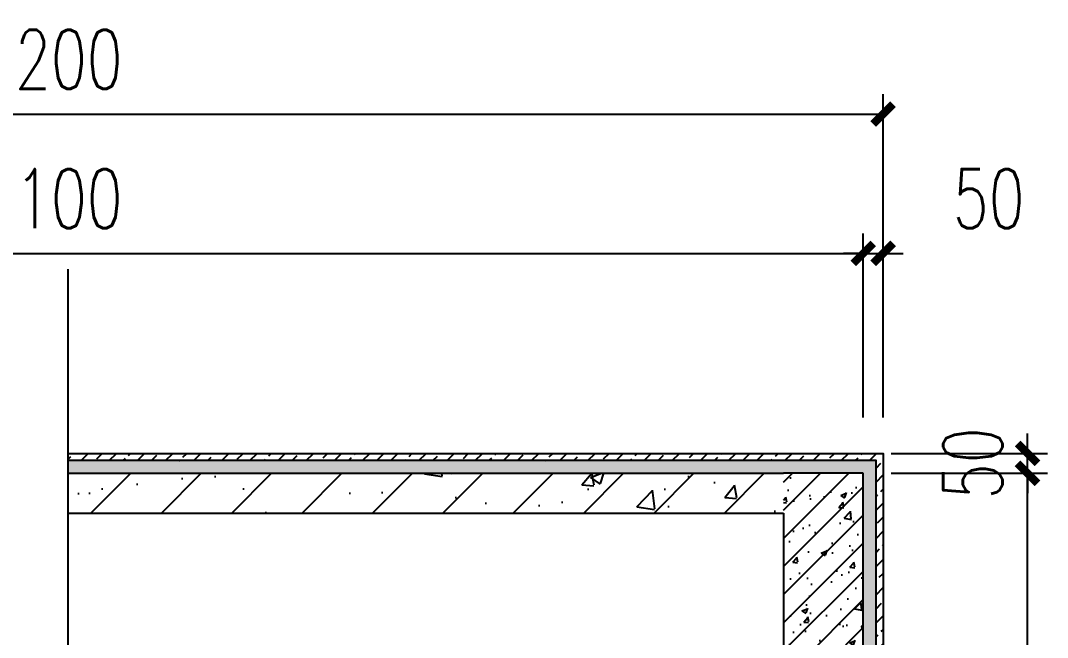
# Model space of a CAD drawing. Extents: x -2377130 to 293730, y -2 to 754590.
# Drawn here: x -2153169 to -2150590, y 518675 to 520225 of the extents above; entities that cross this region are included whole.
import ezdxf

# ---------------------------------------------------------------- set-up
doc = ezdxf.new("R2010")
doc.units = 0
doc.header["$LTSCALE"] = 1000
doc.header["$MEASUREMENT"] = 0
doc.layers.get('Defpoints').update_dxf_attribs({"color": 210})
for name, color, linetype in [('A-AXIS-DP', 126, 'Continuous'), ('A-AXIS-SYMB', 3, 'Continuous'), ('A-COLS', 6, 'Continuous'), ('A-CURTAIN', 134, 'Continuous'), ('A-HATCH-2', 251, 'Continuous'), ('AS-COLN', 6, 'Continuous'), ('PUB_HATCH', 8, 'Continuous')]:
    doc.layers.add(name, color=color, linetype=linetype)
doc.styles.add('_TCH_DIM_T3', font='SIMPLEX', dxfattribs={"width": 0.705882, "bigfont": 'GBCBIG'})
doc.dimstyles.new('_TCH_ARCH&&50', dxfattribs={"dimtxt": 148.75, "dimasz": 50, "dimexe": 50, "dimexo": 50, "dimgap": 63.125, "dimtad": 1, "dimdec": 0, "dimzin": 0, "dimdsep": 46, "dimtxsty": '_TCH_DIM_T3', "dimblk": 'ARCHTICK', "dimcen": 0.09, "dimclrt": 7, "dimazin": 2, "dimtfac": 1, "dimtdec": 0, "dimtix": 1, "dimtmove": 2, "dimatfit": 3, "dimfxl": 0, "dimtolj": 1, "dimtzin": 0, "dimarcsym": 0})

# ---------------------------------------------------------------- blocks, each defined once
blk = doc.blocks.new('_ArchTick')
at = {"color": 0, "linetype": 'ByBlock', "const_width": 0.4}
blk.add_lwpolyline([(-0.5, -0.5), (0.5, 0.5)], dxfattribs=at)
blk = doc.blocks.new('*D2200')
at = {"layer": 'A-AXIS-DP', "color": 0, "lineweight": -2}
for p, q in [((-2155272.9, 519577.5), (-2155272.9, 520040)), ((-2151002.6, 519577.5), (-2151002.6, 520040)), ((-2155272.9, 519990), (-2151002.6, 519990))]:
    blk.add_line(p, q, dxfattribs=at)
at = {"layer": 'Defpoints', "color": 0}
for p in [(-2151002.6, 519990), (-2155272.9, 519527.5), (-2151002.6, 519527.5)]:
    blk.add_point(p, dxfattribs=at)
at = {"layer": 'A-AXIS-DP', "color": 0, "lineweight": -2, "xscale": 50, "yscale": 50, "zscale": 50, "rotation": 180}
blk.add_blockref('_ArchTick', (-2155272.9, 519990), dxfattribs=at)
at = {"layer": 'A-AXIS-DP', "color": 0, "lineweight": -2, "xscale": 50, "yscale": 50, "zscale": 50}
blk.add_blockref('_ArchTick', (-2151002.6, 519990), dxfattribs=at)
at = {"layer": 'A-AXIS-DP', "color": 7, "insert": (-2153137.7, 520127.5), "char_height": 148.75, "attachment_point": 5, "style": '_TCH_DIM_T3'}
blk.add_mtext('\\A1;17200', dxfattribs=at)
blk = doc.blocks.new('*D2193')
at = {"layer": 'A-AXIS-DP', "color": 0, "lineweight": -2}
for p, q in [((-2150982.7, 519087.5), (-2150590, 519087.5)), ((-2150640, 516937.5), (-2150640, 519087.5)), ((-2150982.7, 516937.5), (-2150590, 516937.5))]:
    blk.add_line(p, q, dxfattribs=at)
at = {"layer": 'Defpoints', "color": 0}
for p in [(-2151032.7, 519087.5), (-2150640, 519087.5), (-2151032.7, 516937.5)]:
    blk.add_point(p, dxfattribs=at)
at = {"layer": 'A-AXIS-DP', "color": 0, "lineweight": -2, "xscale": 50, "yscale": 50, "zscale": 50}
for p, rotation in [((-2150640, 519087.5), 90), ((-2150640, 516937.5), 270)]:
    blk.add_blockref('_ArchTick', p, dxfattribs=dict(at, rotation=rotation))
at = {"layer": 'A-AXIS-DP', "color": 7, "insert": (-2150777.5, 518012.5), "char_height": 148.75, "attachment_point": 5, "rotation": 90, "style": '_TCH_DIM_T3'}
blk.add_mtext('\\A1;2150', dxfattribs=at)
blk = doc.blocks.new('*D2192')
at = {"layer": 'A-AXIS-DP', "color": 0, "lineweight": -2}
for p, q in [((-2150640, 519137.5), (-2150640, 519187.5)), ((-2150982.7, 519137.5), (-2150590, 519137.5)), ((-2150640, 519087.5), (-2150640, 519137.5)), ((-2150982.7, 519087.5), (-2150590, 519087.5)), ((-2150640, 519087.5), (-2150640, 519037.5))]:
    blk.add_line(p, q, dxfattribs=at)
at = {"layer": 'Defpoints', "color": 0}
for p in [(-2151032.7, 519137.5), (-2150640, 519137.5), (-2151032.7, 519087.5)]:
    blk.add_point(p, dxfattribs=at)
at = {"layer": 'A-AXIS-DP', "color": 0, "lineweight": -2, "xscale": 50, "yscale": 50, "zscale": 50}
for p, rotation in [((-2150640, 519137.5), 270), ((-2150640, 519087.5), 90)]:
    blk.add_blockref('_ArchTick', p, dxfattribs=dict(at, rotation=rotation))
at = {"layer": 'A-AXIS-DP', "color": 7, "insert": (-2150777.5, 519112.5), "char_height": 148.75, "attachment_point": 5, "rotation": 90, "style": '_TCH_DIM_T3'}
blk.add_mtext('\\A1;50', dxfattribs=at)
blk = doc.blocks.new('*D2190')
at = {"layer": 'A-AXIS-DP', "color": 0, "lineweight": -2}
for p, q in [((-2155222.9, 519227.5), (-2155222.9, 519690)), ((-2151052.6, 519227.5), (-2151052.6, 519690)), ((-2155222.9, 519640), (-2151052.6, 519640))]:
    blk.add_line(p, q, dxfattribs=at)
at = {"layer": 'Defpoints', "color": 0}
for p in [(-2151052.6, 519640), (-2155222.9, 519177.5), (-2151052.6, 519177.5)]:
    blk.add_point(p, dxfattribs=at)
at = {"layer": 'A-AXIS-DP', "color": 0, "lineweight": -2, "xscale": 50, "yscale": 50, "zscale": 50, "rotation": 180}
blk.add_blockref('_ArchTick', (-2155222.9, 519640), dxfattribs=at)
at = {"layer": 'A-AXIS-DP', "color": 0, "lineweight": -2, "xscale": 50, "yscale": 50, "zscale": 50}
blk.add_blockref('_ArchTick', (-2151052.6, 519640), dxfattribs=at)
at = {"layer": 'A-AXIS-DP', "color": 7, "insert": (-2153137.7, 519777.5), "char_height": 148.75, "attachment_point": 5, "style": '_TCH_DIM_T3'}
blk.add_mtext('\\A1;17100', dxfattribs=at)
blk = doc.blocks.new('*D2189')
at = {"layer": 'A-AXIS-DP', "color": 0, "lineweight": -2}
for p, q in [((-2151052.6, 519227.5), (-2151052.6, 519690)), ((-2151002.6, 519227.5), (-2151002.6, 519690)), ((-2151052.6, 519640), (-2151102.6, 519640)), ((-2151052.6, 519640), (-2151002.6, 519640)), ((-2151002.6, 519640), (-2150952.6, 519640))]:
    blk.add_line(p, q, dxfattribs=at)
at = {"layer": 'Defpoints', "color": 0}
for p in [(-2151002.6, 519640), (-2151052.6, 519177.5), (-2151002.6, 519177.5)]:
    blk.add_point(p, dxfattribs=at)
at = {"layer": 'A-AXIS-DP', "color": 0, "lineweight": -2, "xscale": 50, "yscale": 50, "zscale": 50}
blk.add_blockref('_ArchTick', (-2151052.6, 519640), dxfattribs=at)
at = {"layer": 'A-AXIS-DP', "color": 0, "lineweight": -2, "xscale": 50, "yscale": 50, "zscale": 50, "rotation": 180}
blk.add_blockref('_ArchTick', (-2151002.6, 519640), dxfattribs=at)
at = {"layer": 'A-AXIS-DP', "color": 7, "insert": (-2150737.6, 519777.5), "char_height": 148.75, "attachment_point": 5, "style": '_TCH_DIM_T3'}
blk.add_mtext('\\A1;50', dxfattribs=at)

msp = doc.modelspace()

# ---------------------------------------------------------------- hatches: boundary and pattern name
at = {"layer": 'A-HATCH-2'}
h = msp.add_hatch(dxfattribs=at)
h.set_pattern_fill('天然石材', color=8, scale=10)
h.set_pattern_definition([(45, (8100, 17.95), (-35.3553532, 35.3553532), []), (45, (8117.387, 0), (-35.3553532, 35.3553532), [19.73685, -11.2782])])
h.paths.add_polyline_path([(-2153050, 519137.5), (-2153050, 519119.5), (-2151020.6, 519119.5), (-2151020.6, 516937.5), (-2151002.6, 516937.5), (-2151002.6, 519137.5)])
h = msp.add_hatch(dxfattribs=at)
h.set_pattern_fill('AR-SAND', color=8, scale=5, style=0)
h.set_pattern_definition([(37.5, (8100, 0), (-0.400007824, 12.235330933), [0, -9.652, 0, -10.795, 0, -10.31875]), (7.5, (8100, 0), (11.23808208, 17.92062751), [0, -5.207, 0, -8.6995, 0, -3.33375]), (327.5, (8092.19, 9e-16), (19.774809256, 0.035929617), [0, -3.175, 0, -11.43, 0, -14.9225]), (317.5, (8092.19, 9e-16), (19.08891131, 5.57323308), [0, -1.5875, 0, -7.493, 0, -8.5725])])
h.paths.add_polyline_path([(-2153050, 519119.5), (-2153050, 519087.6), (-2151252.6, 519087.6), (-2151052.6, 519087.6), (-2151052.6, 516937.5), (-2151020.6, 516937.5), (-2151020.6, 519119.5)])
at = {"layer": 'PUB_HATCH'}
h = msp.add_hatch(dxfattribs=at)
h.set_pattern_fill('钢筋混凝土', color=8, scale=50, style=0)
h.set_pattern_definition([(45, (0, 0), (-88.388348, 88.388348), []), (50, (0, 0), (358.63009, -31.376067), [37.5, -412.5]), (355, (0, 0), (-69.375667, 376.096067), [30, -330]), (100.4514, (29.9, -2.6), (289.25469, 344.71977), [31.870095, -350.571056]), (46.1842, (0, 100), (533.62052, -82.75951), [56.25, -618.75]), (96.6356, (44.47, 93.1), (467.33135, 487.05894), [47.80514, -525.8565]), (351.1842, (0, 100), (467.33097, 487.0593), [45, -495]), (21, (50, 75), (298.453526, -201.309445), [37.5, -412.5]), (326, (50, 75), (121.657666, 362.57502), [30, -330]), (71.4514, (74.87, 58.22), (420.111314, 161.26525), [31.870095, -350.571056]), (37.5, (0, 0), (6.079928, 166.446927), [0, -326, 0, -335, 0, -331.25]), (7.5, (0, 0), (131.534769, 197.205856), [0, -191, 0, -318.5, 0, -126.25]), (327.5, (-111.5, 0), (266.911218, -11.277436), [0, -125, 0, -390, 0, -517.5]), (317.5, (-161.5, 0), (291.593085, 50.05249), [0, -162.5, 0, -259, 0, -367.5])])
h.paths.add_polyline_path([(-2153050, 518987.6), (-2151252.6, 518987.6), (-2151252.6, 519087.6), (-2153050, 519087.6)])
h = msp.add_hatch(dxfattribs=at)
h.set_pattern_fill('钢筋混凝土', color=8, scale=20, style=0)
h.set_pattern_definition([(45, (0, 0), (-35.3553391, 35.3553391), []), (50, (0, 0), (143.4520365, -12.550427), [15, -165]), (355, (0, 0), (-27.750267, 150.438427), [12, -132]), (100.4514, (11.95, -1.05), (115.701876, 137.887908), [12.748038, -140.228422]), (46.1842, (0, 40), (213.44821, -33.103803), [22.5, -247.5]), (96.6356, (17.79, 37.24), (186.932541, 194.823574), [19.122058, -210.3426]), (351.1842, (0, 40), (186.93239, 194.82372), [18, -198]), (21, (20, 30), (119.3814104, -80.523778), [15, -165]), (326, (20, 30), (48.663066, 145.030009), [12, -132]), (71.4514, (29.95, 23.29), (168.044526, 64.506099), [12.748038, -140.228422]), (37.5, (0, 0), (2.4319711, 66.5787708), [0, -130.4, 0, -134, 0, -132.5]), (7.5, (0, 0), (52.6139075, 78.8823424), [0, -76.4, 0, -127.4, 0, -50.5]), (327.5, (-44.6, 0), (106.7644872, -4.5109743), [0, -50, 0, -156, 0, -207]), (317.5, (-64.6, 0), (116.637234, 20.0209965), [0, -65, 0, -103.6, 0, -147])])
h.paths.add_polyline_path([(-2151052.6, 516737.5), (-2151052.6, 519087.6), (-2151252.6, 519087.6), (-2151252.6, 516737.5)])

# ---------------------------------------------------------------- linework, layer by layer
at = {"layer": 'A-AXIS-SYMB', "color": 8}
msp.add_lwpolyline([(-2153050, 519600), (-2153050, 517681.2), (-2152945, 517643), (-2153155, 517606), (-2153050, 517568.8), (-2153050, 515650)], dxfattribs=at)
at = {"layer": 'A-COLS', "color": 8}
for p, q in [((-2153050, 519087.6), (-2151252.6, 519087.6)), ((-2153050, 519087.6), (-2153050, 518987.6)), ((-2153050, 518987.6), (-2151252.6, 518987.6))]:
    msp.add_line(p, q, dxfattribs=at)
at = {"layer": 'A-CURTAIN', "color": 8}
msp.add_lwpolyline([(-2153050, 519137.5), (-2151002.6, 519137.5), (-2151002.6, 516937.5), (-2151020.6, 516937.5), (-2151020.6, 519119.5), (-2153050, 519119.5)], dxfattribs=at)
at = {"layer": 'AS-COLN', "color": 8}
for p, q in [((-2151052.6, 519087.6), (-2151252.6, 519087.6)), ((-2151052.6, 516737.5), (-2151052.6, 519087.6)), ((-2151252.6, 518987.6), (-2151252.6, 516737.5))]:
    msp.add_line(p, q, dxfattribs=at)

# ---------------------------------------------------------------- dimensions: what is measured, and where the dimension line sits
at = {"layer": 'A-AXIS-DP', "color": 8}
for p1, p2, text, picture, middle in [((-2155272.9, 519527.5), (-2151002.6, 519527.5), '17200', '*D2200', (-2153137.7, 520127.5)), ((-2155222.9, 519177.5), (-2151052.6, 519177.5), '17100', '*D2190', (-2153137.7, 519777.5))]:
    dim = msp.add_aligned_dim(p1=p1, p2=p2, distance=462.5, text=text, dimstyle='_TCH_ARCH&&50', dxfattribs=at)
    dim.commit()
    dim.dimension.update_dxf_attribs({"geometry": picture, "text_midpoint": middle})
dim = msp.add_linear_dim(base=(-2151002.6, 519640), p1=(-2151052.6, 519177.5), p2=(-2151002.6, 519177.5), angle=0, text='50', dimstyle='_TCH_ARCH&&50', dxfattribs=at)
dim.commit()
dim.dimension.update_dxf_attribs({"geometry": '*D2189', "text_midpoint": (-2150737.6, 519777.5), "dimtype": 161})
for p1, p2, picture, middle in [((-2151032.7, 519087.5), (-2151032.7, 519137.5), '*D2192', (-2150777.5, 519112.5)), ((-2151032.7, 516937.5), (-2151032.7, 519087.5), '*D2193', (-2150777.5, 518012.5))]:
    dim = msp.add_aligned_dim(p1=p1, p2=p2, distance=-392.7, dimstyle='_TCH_ARCH&&50', dxfattribs=at)
    dim.commit()
    dim.dimension.update_dxf_attribs({"geometry": picture, "text_midpoint": middle})

doc.saveas('drawing.dxf')
